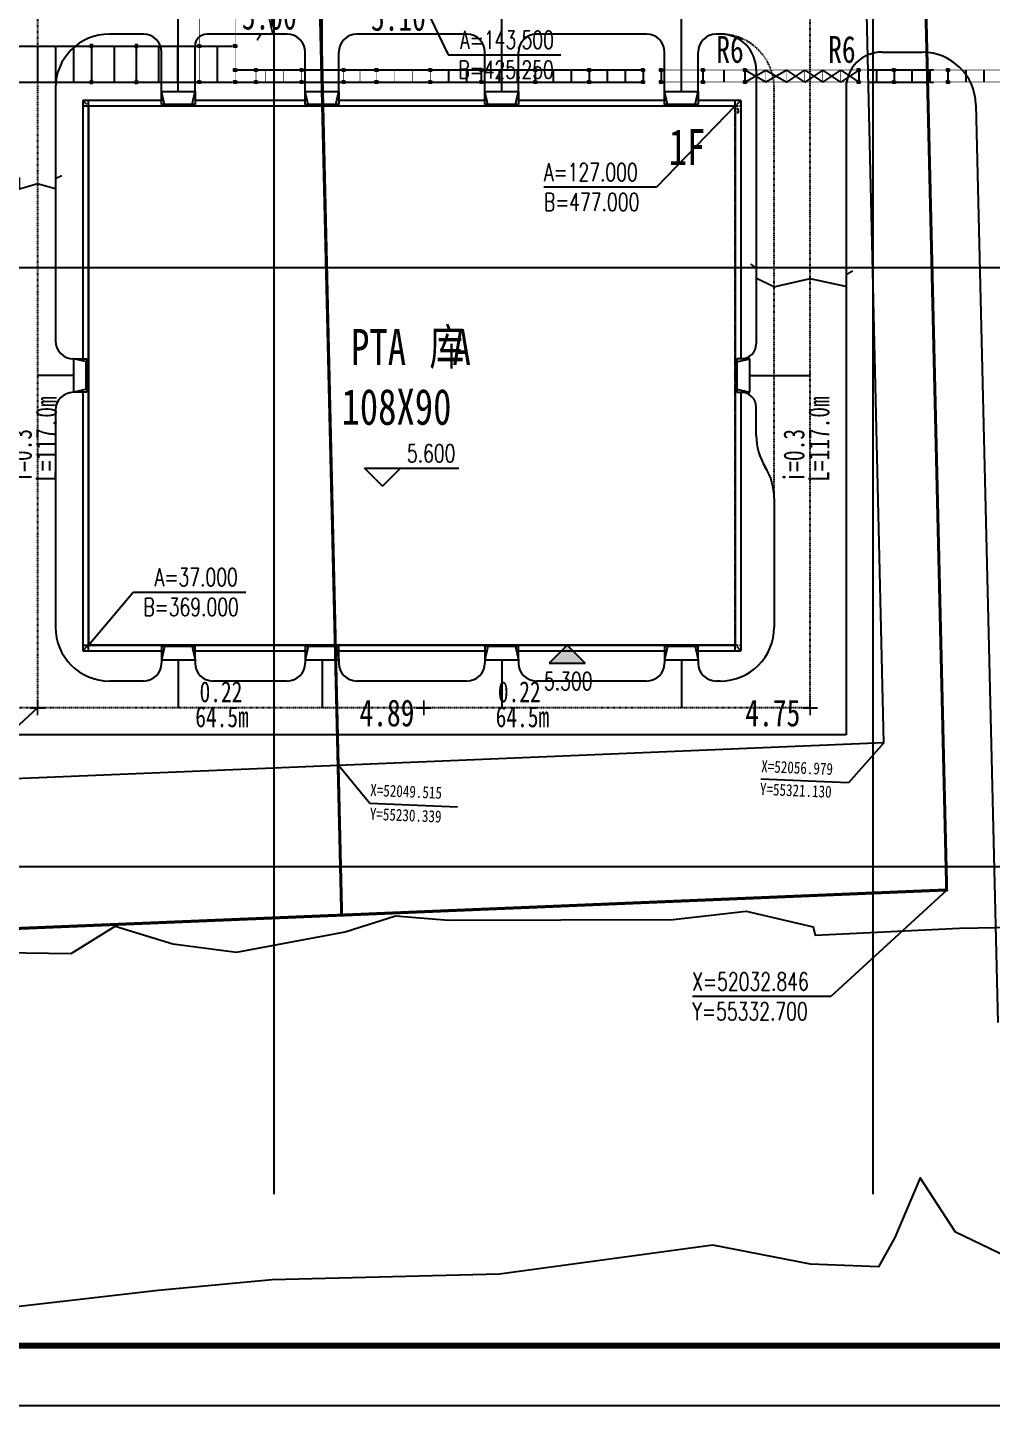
# Model space of a CAD drawing. Header units: metres. Extents: x -170 to 1091, y -90 to 504.
# Drawn here: x 358.8 to 519.8, y -89.9 to 140.1 of the extents above; entities that cross this region are included whole.
import ezdxf

# ---------------------------------------------------------------- set-up
doc = ezdxf.new("R2010")
doc.units = ezdxf.units.M
for name, pattern in [('CENTER2', [28.575, 19.05, -3.175, 3.175, -3.175]), ('DASH', [0.35, 0.25, -0.1]), ('DOTE', [2.42, 2, -0.2, 0.02, -0.2])]:
    doc.linetypes.add(name, pattern=pattern)
for name, color, linetype in [('DIM_COOR', 3, 'CONTINUOUS'), ('DIM_ELEV', 3, 'CONTINUOUS'), ('DIM_SYMB', 3, 'CONTINUOUS'), ('DOTE', 1, 'DOTE'), ('GROUND', 2, 'CONTINUOUS'), ('PUB_TEXT', 7, 'CONTINUOUS'), ('PUB_TITLE', 4, 'CONTINUOUS'), ('road', 2, 'CONTINUOUS'), ('地形', 8, 'CONTINUOUS'), ('定位中心线', 3, 'CENTER2'), ('方格网', 6, 'CONTINUOUS'), ('管架', 30, 'CONTINUOUS'), ('选址蓝线', 5, 'CONTINUOUS'), ('道路HK', 1, 'CONTINUOUS')]:
    doc.layers.add(name, color=color, linetype=linetype)
doc.styles.add('_TCH_DIM', font='SIMPLEX', dxfattribs={"bigfont": 'GBCBIG'})
doc.styles.add('HZ', font='txt', dxfattribs={"width": 0.75})

# ---------------------------------------------------------------- blocks, each defined once
blk = doc.blocks.new('A$C5E2113E2')
at = {"layer": 'DOTE', "linetype": 'DOTE'}
for p, q in [((1.44, 92.44), (111.44, 92.44)), ((2.44, 1.44), (2.44, 93.44)), ((110.44, 1.44), (110.44, 93.44)), ((1.44, 2.44), (111.44, 2.44))]:
    blk.add_line(p, q, dxfattribs=at)
at = {"layer": 'GROUND'}
for p, q in [((15.14, 92.68), (14.64, 94.88)), ((14.64, 92.68), (14.64, 94.88)), ((14.64, 94.88), (20.24, 94.88)), ((19.74, 92.68), (20.24, 94.88)), ((20.24, 94.88), (20.24, 92.68)), ((39.14, 92.68), (38.64, 94.88)), ((38.64, 92.68), (38.64, 94.88)), ((38.64, 94.88), (44.24, 94.88)), ((43.74, 92.68), (44.24, 94.88)), ((44.24, 94.88), (44.24, 92.68)), ((69.14, 92.68), (68.64, 94.88)), ((68.64, 92.68), (68.64, 94.88)), ((68.64, 94.88), (74.24, 94.88)), ((73.74, 92.68), (74.24, 94.88)), ((74.24, 94.88), (74.24, 92.68)), ((99.14, 92.68), (98.64, 94.88)), ((98.64, 92.68), (98.64, 94.88)), ((98.64, 94.88), (104.24, 94.88)), ((103.74, 92.68), (104.24, 94.88)), ((104.24, 94.88), (104.24, 92.68)), ((14.64, 93.38), (1.5, 93.38)), ((1.5, 93.38), (1.5, 50.24)), ((2.2, 92.68), (1.5, 93.38)), ((20.24, 92.68), (14.64, 92.68)), ((38.64, 93.38), (20.24, 93.38)), ((44.24, 92.68), (38.64, 92.68)), ((55.74, 93.38), (44.24, 93.38)), ((68.64, 93.38), (55.74, 93.38)), ((74.24, 92.68), (68.64, 92.68)), ((98.64, 93.38), (74.24, 93.38)), ((104.24, 92.68), (98.64, 92.68)), ((111.38, 93.38), (104.24, 93.38)), ((110.68, 92.68), (111.38, 93.38)), ((111.38, 93.38), (111.38, 50.24)), ((110.93, 91.94), (110.68, 91.94)), ((110.98, 91.89), (110.68, 91.89)), ((110.68, 91.39), (110.98, 91.39)), ((110.68, 91.34), (110.93, 91.34)), ((110.98, 91.89), (110.93, 91.94)), ((110.98, 91.39), (110.93, 91.34)), ((110.95, 91.39), (110.95, 91.89)), ((110.98, 91.39), (110.98, 91.89)), ((2.2, 49.74), (0, 50.24)), ((0, 50.24), (2.2, 50.24)), ((0, 44.64), (0, 50.24)), ((2.2, 50.24), (2.2, 44.64)), ((110.68, 49.74), (112.88, 50.24)), ((112.88, 50.24), (110.68, 50.24)), ((110.68, 50.24), (110.68, 44.64)), ((112.88, 44.64), (112.88, 50.24)), ((2.2, 45.14), (0, 44.64)), ((2.2, 44.64), (0, 44.64)), ((1.5, 44.64), (1.5, 1.5)), ((110.68, 45.14), (112.88, 44.64)), ((110.68, 44.64), (112.88, 44.64)), ((111.38, 44.64), (111.38, 1.5)), ((2.2, 2.2), (1.5, 1.5)), ((1.5, 1.5), (14.64, 1.5)), ((15.14, 2.2), (14.64, 0)), ((20.24, 2.2), (14.64, 2.2)), ((14.64, 2.2), (14.64, 0)), ((19.74, 2.2), (20.24, 0)), ((20.24, 0), (20.24, 2.2)), ((20.24, 1.5), (38.64, 1.5)), ((39.14, 2.2), (38.64, 0)), ((44.24, 2.2), (38.64, 2.2)), ((38.64, 2.2), (38.64, 0)), ((43.74, 2.2), (44.24, 0)), ((44.24, 0), (44.24, 2.2)), ((44.24, 1.5), (68.64, 1.5)), ((69.14, 2.2), (68.64, 0)), ((74.24, 2.2), (68.64, 2.2)), ((68.64, 2.2), (68.64, 0)), ((73.74, 2.2), (74.24, 0)), ((74.24, 0), (74.24, 2.2)), ((74.24, 1.5), (98.64, 1.5)), ((99.14, 2.2), (98.64, 0)), ((104.24, 2.2), (98.64, 2.2)), ((98.64, 2.2), (98.64, 0)), ((103.74, 2.2), (104.24, 0)), ((104.24, 0), (104.24, 2.2)), ((104.24, 1.5), (111.38, 1.5)), ((110.68, 2.2), (111.38, 1.5)), ((14.64, 0), (20.24, 0)), ((38.64, 0), (44.24, 0)), ((68.64, 0), (74.24, 0)), ((98.64, 0), (104.24, 0))]:
    blk.add_line(p, q, dxfattribs=at)

msp = doc.modelspace()

# ---------------------------------------------------------------- hatches: boundary and pattern name
at = {"layer": 'DIM_ELEV', "linetype": 'Continuous'}
msp.add_hatch(color=256, dxfattribs=at).paths.add_polyline_path([(448.93, 37), (445.93, 34), (451.93, 34)])

# ---------------------------------------------------------------- linework, layer by layer
at = {"linetype": 'Continuous'}
for p, q in [((474.5, 139), (474.5, 139)), ((369, 127), (477, 127)), ((369, 127), (369, 37)), ((369, 127), (381, 127)), ((369, 37), (369, 127)), ((369, 127), (477, 127)), ((477, 127), (477, 37)), ((477, 127), (477, 37)), ((369, 37), (477, 37)), ((477, 37), (369, 37))]:
    msp.add_line(p, q, dxfattribs=at)
at = {"linetype": 'DASH', "ltscale": 0.01}
msp.add_line((483.5, 61.46), (483.5, 130), dxfattribs=at)
at = {"ltscale": 50, "const_width": 0.1}
for points in [[(351.5, 131), (393.5, 131), (393.5, 154)], [(387.5, 154), (387.5, 131)], [(393.5, 137), (351.5, 137)], [(360.5, 131), (360.5, 137)], [(363.5, 131), (363.5, 137)], [(366.5, 131), (366.5, 137)], [(369.5, 131), (369.5, 137)], [(373.3, 131), (373.3, 137)], [(377, 131), (377, 137)], [(380.7, 131), (380.7, 137)], [(383.9, 131), (383.9, 137)], [(390.5, 131), (390.5, 137)], [(393.5, 133), (393.5, 131), (461.6, 131)], [(461.6, 133), (393.5, 133)], [(397, 131.04), (397, 133)], [(398.6, 131.04), (398.6, 133)], [(401.6, 131.04), (401.6, 133)], [(404.6, 131.04), (404.6, 133)], [(408.1, 131.04), (408.1, 133)], [(411.6, 131.04), (411.6, 133)], [(414.35, 131.04), (414.35, 133)], [(417.1, 131.04), (417.1, 133)], [(420.1, 131.04), (420.1, 133)], [(423.1, 131.04), (423.1, 133)], [(426.1, 131.04), (426.1, 133)], [(429.1, 133), (429.1, 131)], [(432.1, 133), (432.1, 131)], [(434.6, 133), (434.6, 131)], [(437.6, 133), (437.6, 131)], [(440.6, 133), (440.6, 131)], [(443.6, 133), (443.6, 131)], [(446.6, 133), (446.6, 131)], [(449.6, 133), (449.6, 131)], [(452.6, 133), (452.6, 131)], [(455.6, 133), (455.6, 131)], [(458.6, 133), (458.6, 131)], [(461.6, 133), (461.6, 131)], [(591, 133), (464.6, 133)], [(464.6, 133), (464.6, 131)], [(471.6, 133), (471.6, 131)], [(475.1, 133), (475.1, 131)], [(464.6, 131), (591, 131)]]:
    msp.add_lwpolyline(points, dxfattribs=at)
at = {"linetype": 'Continuous', "const_width": 0.3, "flags": 128}
for points in [[(397.11, 148.94), (397.7, 148), (399.84, 148), (398.77, 143.5), (399.79, 139), (397.79, 139), (397.16, 137.96)], [(356.6, 115.36), (357.5, 114.94), (357.5, 113.14), (360.5, 114.02), (363.5, 113.19), (363.5, 114.89), (364.58, 115.37)], [(496.63, 99.48), (495.5, 98.83), (495.5, 96.87), (489.5, 98.17), (483.5, 96.8), (480.5, 98.25), (480.5, 99.91), (479.55, 100.62)], [(360.5, 27.75), (360.5, 25.25)], [(425, 27.75), (425, 25.25)], [(489.5, 27.75), (489.5, 25.25)], [(359.25, 26.5), (361.75, 26.5)], [(423.75, 26.5), (426.25, 26.5)], [(488.25, 26.5), (490.75, 26.5)]]:
    msp.add_lwpolyline(points, dxfattribs=at)
at = {"ltscale": 50, "const_width": 0.1, "elevation": 0}
for points in [[(478.6, 133), (478.6, 131)], [(482.1, 133), (482.1, 131)], [(485.6, 133), (485.6, 131)], [(488.6, 133), (488.6, 131)], [(491.6, 133), (491.6, 131)], [(494.6, 133), (494.6, 131)], [(497.6, 133), (497.6, 131)], [(500.6, 133), (500.6, 131)], [(503.5, 133), (503.5, 131)], [(506.5, 133), (506.5, 131)], [(509.5, 133), (509.5, 131)], [(512.5, 133), (512.5, 131)], [(515.5, 133), (515.5, 131)], [(518.5, 133), (518.5, 131)]]:
    msp.add_lwpolyline(points, dxfattribs=at)
at = {"linetype": 'DASH', "ltscale": 0.01}
msp.add_arc((474.5, 130), 9, 0, 90, dxfattribs=at)
at = {"layer": 'DIM_COOR', "color": 3, "linetype": 'Continuous'}
for p, q in [((425.25, 143.5), (429.05, 135.55)), ((429.05, 135.55), (447.86, 135.55)), ((360.5, 26.5), (350.62, 17.38)), ((512.29, -3.94), (492.93, -21.66)), ((492.93, -21.66), (469.83, -21.66))]:
    msp.add_line(p, q, dxfattribs=at)
at = {"layer": 'DIM_COOR', "color": 4, "linetype": 'Continuous'}
for p, q in [((477, 127), (463.86, 113.46)), ((463.86, 113.46), (445.05, 113.46)), ((369, 37), (376.47, 45.85)), ((376.47, 45.85), (395.28, 45.85))]:
    msp.add_line(p, q, dxfattribs=at)
at = {"layer": 'DIM_ELEV', "linetype": 'Continuous'}
for p, q in [((418.11, 63.52), (415.11, 66.52)), ((415.11, 66.52), (430.87, 66.52)), ((418.11, 63.52), (421.11, 66.52)), ((448.93, 37), (445.93, 34)), ((448.93, 37), (451.93, 34)), ((445.93, 34), (451.93, 34))]:
    msp.add_line(p, q, dxfattribs=at)
at = {"layer": 'DIM_SYMB', "linetype": 'Continuous'}
for points in [[(371.54, 133.74, 0, 0, 0), (374.35, 136.62, 0.4, 0, 0), (375.39, 137.7, 0, 0, 0)], [(417.81, 133.74, 0, 0, 0), (415, 136.62, 0.4, 0, 0), (413.95, 137.7, 0, 0, 0)], [(454.8, 133.74, 0, 0, 0), (451.99, 136.62, 0.4, 0, 0), (450.94, 137.7, 0, 0, 0)], [(367.33, 111.97, 0, 0, 0), (365.68, 109.79, 0.4, 0, 0), (364.77, 108.6, 0, 0, 0)], [(360.5, 74.14, 0, 0, 0), (360.5, 63.07, 0.8, 0, 0), (360.5, 60.07, 0, 0, 0)], [(489.5, 74.14, 0, 0, 0), (489.5, 63.07, 0.8, 0, 0), (489.5, 60.07, 0, 0, 0)], [(367.33, 59.23, 0, 0, 0), (365.68, 57.05, 0.4, 0, 0), (364.77, 55.86, 0, 0, 0)], [(478.67, 59.23, 0, 0, 0), (480.32, 57.05, 0.4, 0, 0), (481.23, 55.86, 0, 0, 0)], [(376.77, 35, 0, 0, 0), (373.55, 32.91, 0.4, 0, 0), (372.29, 32.1, 0, 0, 0)], [(396.93, 35, 0, 0, 0), (393.71, 32.91, 0.4, 0, 0), (392.46, 32.1, 0, 0, 0)], [(422.29, 35, 0, 0, 0), (419.07, 32.91, 0.4, 0, 0), (417.81, 32.1, 0, 0, 0)], [(427.71, 35, 0, 0, 0), (430.93, 32.91, 0.4, 0, 0), (432.19, 32.1, 0, 0, 0)], [(457.03, 35, 0, 0, 0), (460.25, 32.91, 0.4, 0, 0), (461.51, 32.1, 0, 0, 0)], [(394.58, 26.5, 0, 0, 0), (385.97, 26.5, 0.8, 0, 0), (382.97, 26.5, 0, 0, 0)], [(434.67, 26.5, 0, 0, 0), (445.74, 26.5, 0.8, 0, 0), (448.74, 26.5, 0, 0, 0)]]:
    msp.add_lwpolyline(points, format="xyseb", dxfattribs=at)
at = {"layer": 'DOTE', "ltscale": 0.01}
for p, q in [((489.5, 26.5), (489.5, 413)), ((360.5, 143.5), (360.5, 26.5)), ((489.5, 26.5), (-2.5, 26.5))]:
    msp.add_line(p, q, dxfattribs=at)
at = {"layer": 'DOTE', "ltscale": 10}
for p, q in [((384, 129.44), (384, 143.5)), ((408, 129.44), (408, 143.5)), ((438, 129.44), (438, 143.5)), ((468, 129.44), (468, 143.5)), ((366.56, 82), (360.5, 82)), ((479.44, 82), (489.5, 82)), ((384, 34.56), (384, 26.5)), ((408, 34.56), (408, 26.5)), ((438, 34.56), (438, 26.5)), ((468, 34.56), (468, 26.5))]:
    msp.add_line(p, q, dxfattribs=at)
at = {"layer": 'DOTE', "linetype": 'DOTE', "ltscale": 0.01, "const_width": 0.5, "flags": 128}
msp.add_lwpolyline([(26.19, 286.22), (23.57, 434.45), (400.99, 434.46), (411.28, -8.08), (-14.92, -25.64), (-15.94, 284.57)], close=True, dxfattribs=at)
at = {"layer": 'DOTE', "linetype": 'DOTE', "ltscale": 15, "const_width": 0.5, "flags": 128}
msp.add_lwpolyline([(407.22, 163.74), (508.33, 163.78), (512.29, -3.88), (411.28, -8.08)], close=True, dxfattribs=at)
at = {"layer": 'GROUND'}
msp.add_line((368.56, 84.3), (368.56, 79.7), dxfattribs=at)
at = {"layer": 'PUB_TITLE', "linetype": 'Continuous'}
msp.add_lwpolyline([(-170.08, -89.94), (1090.92, -89.94), (1090.92, 504.06), (-170.08, 504.06)], close=True, dxfattribs=at)
at = {"layer": 'PUB_TITLE', "linetype": 'Continuous', "const_width": 1}
msp.add_lwpolyline([(-145.08, -79.94), (1080.92, -79.94), (1080.92, 494.06), (-145.08, 494.06)], close=True, dxfattribs=at)
at = {"layer": 'road', "linetype": 'Continuous'}
for p, q in [((378.2, 139), (372.5, 139)), ((402.2, 139), (388.8, 139)), ((432.2, 139), (413.8, 139)), ((462.2, 139), (443.8, 139)), ((474.5, 139), (473.8, 139)), ((381.2, 129.44), (381.2, 136)), ((386.8, 129.44), (386.8, 137)), ((405.2, 129.44), (405.2, 136)), ((410.8, 129.44), (410.8, 136)), ((435.2, 129.44), (435.2, 136)), ((440.8, 129.44), (440.8, 136)), ((465.2, 129.44), (465.2, 136)), ((470.8, 129.44), (470.8, 136)), ((501.5, 136), (508.18, 136)), ((480.5, 133), (480.5, 87.3)), ((363.5, 130), (363.5, 87.8)), ((495.5, 130), (495.5, 22)), ((480.5, 87.5), (480.5, 87.3)), ((366.56, 84.8), (366.5, 84.8)), ((366.56, 79.2), (366.5, 79.2)), ((363.5, 76.2), (363.5, 40)), ((480.5, 72), (480.5, 76.7)), ((483.5, 61.46), (483.5, 40)), ((381.2, 34.56), (381.2, 34)), ((386.8, 34.56), (386.8, 34)), ((405.2, 34.56), (405.2, 34)), ((410.8, 34.56), (410.8, 34)), ((435.2, 34.56), (435.2, 34)), ((440.8, 34.56), (440.8, 34)), ((465.2, 34.56), (465.2, 34)), ((470.8, 34.56), (470.8, 34)), ((378.2, 31), (372.5, 31)), ((402.2, 31), (389.8, 31)), ((410.37, 31), (410.36, 31)), ((432.2, 31), (413.8, 31)), ((462.2, 31), (443.8, 31)), ((474.5, 31), (473.8, 31)), ((495.5, 22), (-8.5, 22))]:
    msp.add_line(p, q, dxfattribs=at)
for centre, radius, start, end in [((372.5, 130), 9, 90, 180), ((378.2, 136), 3, 0, 90), ((388.8, 137), 2, 90, 180), ((402.2, 136), 3, 0, 90), ((413.8, 136), 3, 90, 180), ((432.2, 136), 3, 0, 90), ((443.8, 136), 3, 90, 180), ((462.2, 136), 3, 0, 90), ((473.8, 136), 3, 90, 180), ((474.5, 133), 6, 0, 90), ((501.5, 130), 6, 90, 180), ((508.18, 127), 9, 1.3561, 90), ((366.5, 87.8), 3, 180, 270), ((478, 87.3), 2.5, 270, 0), ((366.5, 76.2), 3, 90, 180), ((478, 76.7), 2.5, 0, 90), ((490.5, 72), 10, 180, 211.7883), ((473.5, 61.46), 10, 0, 31.7883), ((372.5, 40), 9, 180, 270), ((474.5, 40), 9, 270, 0), ((378.2, 34), 3, 270, 0), ((389.8, 34), 3, 180, 270), ((402.2, 34), 3, 270, 0), ((413.8, 34), 3, 180, 270), ((432.2, 34), 3, 270, 0), ((443.8, 34), 3, 180, 270), ((462.2, 34), 3, 270, 0), ((473.8, 34), 3, 180, 270)]:
    msp.add_arc(centre, radius, start, end, dxfattribs=at)
at = {"layer": '地形', "flags": 128}
for points in [[(350.88, -14.25), (366.14, -14.49), (373.49, -9.95), (383.1, -12.88), (393.74, -14.24), (411.85, -10.88), (420.29, -8.18), (429.11, -8.91), (466.65, -8.8), (478.82, -7.43), (489.98, -10.03), (490.35, -11.43), (514.44, -10.27), (541.85, -9.73)], [(690.92, -54.25), (677.85, -54.5), (622.86, -56.12), (573.26, -59.67), (522.47, -65.17), (513.79, -61.03), (507.84, -51.94), (503.64, -61.88), (500.91, -66.82), (489.55, -66.35), (473.24, -63.16), (437.64, -68.02), (399.67, -68.99), (380.64, -70.74), (356.5, -73.54), (354.13, -69.65), (339.04, -67.77), (322.48, -70.89), (128.64, -80.64), (-0.67, -89.24), (-29.7, -88.06)], [(690.92, -54.25), (677.85, -54.5), (622.86, -56.12), (573.26, -59.67), (522.47, -65.17), (513.79, -61.03), (507.84, -51.94), (503.64, -61.88), (500.91, -66.82), (489.55, -66.35), (473.24, -63.16), (437.64, -68.02), (399.67, -68.99), (380.64, -70.74), (356.5, -73.54), (354.13, -69.65), (339.04, -67.77), (322.48, -70.89), (128.64, -80.64), (-0.67, -89.24), (-29.7, -88.06)]]:
    msp.add_lwpolyline(points, dxfattribs=at)
at = {"layer": '定位中心线', "linetype": 'ByBlock'}
for points in [[(369.3, 137.2), (369.3, 136.8), (369.7, 136.8), (369.7, 137.2)], [(376.8, 137.2), (376.8, 136.8), (377.2, 136.8), (377.2, 137.2)], [(387.7, 137.2), (387.7, 136.8), (387.3, 136.8), (387.3, 137.2)], [(393.7, 137.2), (393.7, 136.8), (393.3, 136.8), (393.3, 137.2)], [(369.3, 131.2), (369.3, 130.8), (369.7, 130.8), (369.7, 131.2)], [(376.8, 131.2), (376.8, 130.8), (377.2, 130.8), (377.2, 131.2)], [(387.7, 131.2), (387.7, 130.8), (387.3, 130.8), (387.3, 131.2)], [(393.7, 133.2), (393.7, 132.8), (393.3, 132.8), (393.3, 133.2)], [(393.7, 131.2), (393.7, 130.8), (393.3, 130.8), (393.3, 131.2)], [(397.2, 133.2), (397.2, 132.8), (396.8, 132.8), (396.8, 133.2)], [(397.2, 131.2), (397.2, 130.8), (396.8, 130.8), (396.8, 131.2)], [(404.8, 133.2), (404.8, 132.8), (404.4, 132.8), (404.4, 133.2)], [(404.8, 131.2), (404.8, 130.8), (404.4, 130.8), (404.4, 131.2)], [(411.8, 133.2), (411.8, 132.8), (411.4, 132.8), (411.4, 133.2)], [(411.8, 131.2), (411.8, 130.8), (411.4, 130.8), (411.4, 131.2)], [(417.3, 133.2), (417.3, 132.8), (416.9, 132.8), (416.9, 133.2)], [(417.3, 131.2), (417.3, 130.8), (416.9, 130.8), (416.9, 131.2)], [(426.3, 133.2), (426.3, 132.8), (425.9, 132.8), (425.9, 133.2)], [(426.3, 131.2), (426.3, 130.8), (425.9, 130.8), (425.9, 131.2)], [(434.8, 133.2), (434.8, 132.8), (434.4, 132.8), (434.4, 133.2)], [(434.8, 131.2), (434.8, 130.8), (434.4, 130.8), (434.4, 131.2)], [(443.8, 133.2), (443.8, 132.8), (443.4, 132.8), (443.4, 133.2)], [(443.8, 131.2), (443.8, 130.8), (443.4, 130.8), (443.4, 131.2)], [(452.8, 133.2), (452.8, 132.8), (452.4, 132.8), (452.4, 133.2)], [(452.8, 131.2), (452.8, 130.8), (452.4, 130.8), (452.4, 131.2)], [(461.8, 133.2), (461.8, 132.8), (461.4, 132.8), (461.4, 133.2)], [(461.8, 131.2), (461.8, 130.8), (461.4, 130.8), (461.4, 131.2)], [(464.8, 133.2), (464.8, 132.8), (464.4, 132.8), (464.4, 133.2)], [(464.8, 131.2), (464.8, 130.8), (464.4, 130.8), (464.4, 131.2)], [(471.8, 133.2), (471.8, 132.8), (471.4, 132.8), (471.4, 133.2)], [(471.8, 131.2), (471.8, 130.8), (471.4, 130.8), (471.4, 131.2)]]:
    msp.add_lwpolyline(points, close=True, dxfattribs=at)
at = {"layer": '定位中心线', "linetype": 'ByBlock', "elevation": 0}
for points in [[(478.8, 133.2), (478.8, 132.8), (478.4, 132.8), (478.4, 133.2)], [(478.8, 131.2), (478.8, 130.8), (478.4, 130.8), (478.4, 131.2)], [(497.8, 133.2), (497.8, 132.8), (497.4, 132.8), (497.4, 133.2)], [(497.8, 131.2), (497.8, 130.8), (497.4, 130.8), (497.4, 131.2)], [(503.7, 133.2), (503.7, 132.8), (503.3, 132.8), (503.3, 133.2)], [(503.7, 131.2), (503.7, 130.8), (503.3, 130.8), (503.3, 131.2)], [(512.7, 133.2), (512.7, 132.8), (512.3, 132.8), (512.3, 133.2)], [(512.7, 131.2), (512.7, 130.8), (512.3, 130.8), (512.3, 131.2)]]:
    msp.add_lwpolyline(points, close=True, dxfattribs=at)
at = {"layer": '方格网', "color": 6, "linetype": 'Continuous'}
for p, q in [((400, -54.65), (400, 494.06)), ((500, -54.65), (500, 494.06)), ((850.55, 100), (-76.88, 100)), ((850.55, 0), (-76.88, 0))]:
    msp.add_line(p, q, dxfattribs=at)
at = {"layer": '管架', "ltscale": 1000}
for p, q in [((351.5, 137), (393, 137)), ((360.5, 137), (360.5, 131)), ((363.5, 137), (363.5, 131)), ((366.5, 137), (366.5, 131)), ((369.5, 137), (369.5, 131)), ((373.3, 137), (373.3, 131)), ((373.3, 137), (373.3, 131)), ((377, 137), (377, 131)), ((377, 137), (377, 131)), ((380.7, 137), (380.7, 131)), ((380.7, 137), (380.7, 131)), ((383.9, 137), (383.9, 131)), ((383.9, 137), (383.9, 131)), ((383.9, 137), (383.9, 131)), ((390.5, 137), (390.5, 131)), ((461.6, 133), (393.5, 133)), ((429.1, 133), (429.1, 131)), ((432.1, 133), (432.1, 131)), ((434.6, 133), (434.6, 131)), ((437.6, 133), (437.6, 131)), ((440.6, 133), (440.6, 131)), ((443.6, 133), (443.6, 131)), ((446.6, 133), (446.6, 131)), ((449.6, 133), (449.6, 131)), ((452.6, 133), (452.6, 131)), ((455.6, 133), (455.6, 131)), ((458.6, 133), (458.6, 131)), ((461.6, 133), (461.6, 131)), ((464.6, 133), (464.6, 131)), ((471.6, 133), (471.6, 131)), ((475.1, 133), (475.1, 131)), ((478.6, 133, 0), (478.6, 131, 0)), ((482.1, 131, 0), (478.6, 133, 0)), ((478.6, 131, 0), (482.1, 133, 0)), ((485.6, 133, 0), (482.1, 131, 0)), ((482.1, 133, 0), (485.6, 131, 0)), ((488.6, 131, 0), (485.6, 133, 0)), ((485.6, 131, 0), (488.6, 133, 0)), ((491.6, 133, 0), (488.6, 131, 0)), ((488.6, 133, 0), (491.6, 131, 0)), ((494.6, 131, 0), (491.6, 133, 0)), ((491.6, 131, 0), (494.6, 133, 0)), ((497.6, 133, 0), (494.6, 131, 0)), ((494.6, 133, 0), (497.6, 131, 0)), ((497.6, 133, 0), (497.6, 131, 0)), ((510.1, 133), (499.1, 133)), ((500.6, 133, 0), (500.6, 131, 0)), ((503.5, 133, 0), (503.5, 131, 0)), ((506.5, 133, 0), (506.5, 131, 0)), ((509.5, 133, 0), (509.5, 131, 0)), ((512.5, 133, 0), (512.5, 131, 0)), ((515.5, 133, 0), (515.5, 131, 0)), ((518.5, 133, 0), (518.5, 131, 0)), ((351.5, 131), (393, 131)), ((393.5, 131), (461.6, 131)), ((499.1, 131), (510.1, 131))]:
    msp.add_line(p, q, dxfattribs=at)
at = {"layer": '选址蓝线', "color": 0, "linetype": 'Continuous'}
for p, q in [((501.82, 20.67), (495.9, 13.99)), ((410.8, 16.9), (415.97, 10.62)), ((495.9, 13.99), (481.25, 14.59)), ((415.97, 10.62), (430.63, 10.02))]:
    msp.add_line(p, q, dxfattribs=at)
at = {"layer": '选址蓝线', "color": 5, "linetype": 'Continuous', "flags": 128}
for points in [[(26.19, 286.22), (23.57, 434.45), (400.99, 434.46), (410.7, 16.91), (0, 0), (-0.94, 285.19)], [(407.29, 163.73), (498.39, 163.74), (501.72, 20.66), (410.7, 16.91)]]:
    msp.add_lwpolyline(points, close=True, dxfattribs=at)
at = {"layer": '道路HK', "color": 1, "linetype": 'Continuous', "ltscale": 300}
msp.add_line((517.18, 127.21), (520.81, -26.02), dxfattribs=at)
at = {"layer": '道路HK', "color": 0, "linetype": 'Continuous', "flags": 128}
msp.add_lwpolyline([(-14.5, -25.64), (411.28, -8.09)], dxfattribs=at)

# ---------------------------------------------------------------- block references
at = {"linetype": 'Continuous'}
msp.add_blockref('A$C5E2113E2', (366.56, 34.56), dxfattribs=at)

# ---------------------------------------------------------------- texts
at = {"layer": 'PUB_TEXT', "linetype": 'Continuous', "width": 0.75}
for s, height, p in [('5.00', 4.5, (394.61, 139.76)), ('5.10', 4.5, (416.16, 139.56)), ('R6', 4.5, (473.82, 134.2)), ('R6', 4.5, (492.5, 134.2)), ('1F', 6, (465.88, 117.15)), ('PTA', 6, (412.85, 83.78)), ('库', 6, (425.93, 83.78)), ('A', 6, (429.78, 83.78)), ('108X90', 6, (411.25, 73.78)), ('0.22', 3.5, (387.56, 27.46)), ('0.22', 3.5, (437.36, 27.46)), ('4.89', 4.5, (414.25, 23.43)), ('4.75', 4.5, (478.67, 23.43)), ('64.5m', 3.5, (386.84, 23.29)), ('64.5m', 3.5, (437, 23.29))]:
    msp.add_text(s, height=height, dxfattribs=at).set_placement(p)
at = {"layer": 'PUB_TEXT', "linetype": 'Continuous', "style": '_TCH_DIM', "width": 0.705882}
for s, p in [('A=143.500', (431.06, 136.55)), ('B=425.250', (430.76, 131.57)), ('A=127.000', (445.05, 114.46)), ('B=477.000', (445.05, 109.49)), ('5.600', (422.17, 67.52)), ('A=37.000', (380.08, 46.85)), ('B=369.000', (378.18, 41.87)), ('5.300', (445.06, 29.5)), ('X=52032.846', (469.83, -20.66)), ('Y=55332.700', (469.83, -25.63))]:
    msp.add_text(s, height=2.975, dxfattribs=at).set_placement(p)
at = {"layer": 'PUB_TEXT', "linetype": 'Continuous', "width": 0.75}
for s, p in [('L=117.0m', (363.71, 64.25)), ('L=117.0m', (492.71, 64.25)), ('i=0.3', (359.54, 64.15)), ('i=0.3', (488.54, 64.15))]:
    msp.add_text(s, height=3.5, rotation=90, dxfattribs=at).set_placement(p)
at = {"layer": '选址蓝线', "color": 0, "linetype": 'Continuous', "style": 'HZ', "width": 0.8}
for s, p in [('X=52056.979', (481.3, 15.79)), ('X=52049.515', (416.02, 11.82)), ('Y=55321.130', (481.08, 11.99)), ('Y=55230.339', (415.95, 7.85))]:
    msp.add_text(s, height=2, rotation=357.6702, dxfattribs=at).set_placement(p)

doc.saveas('drawing.dxf')
